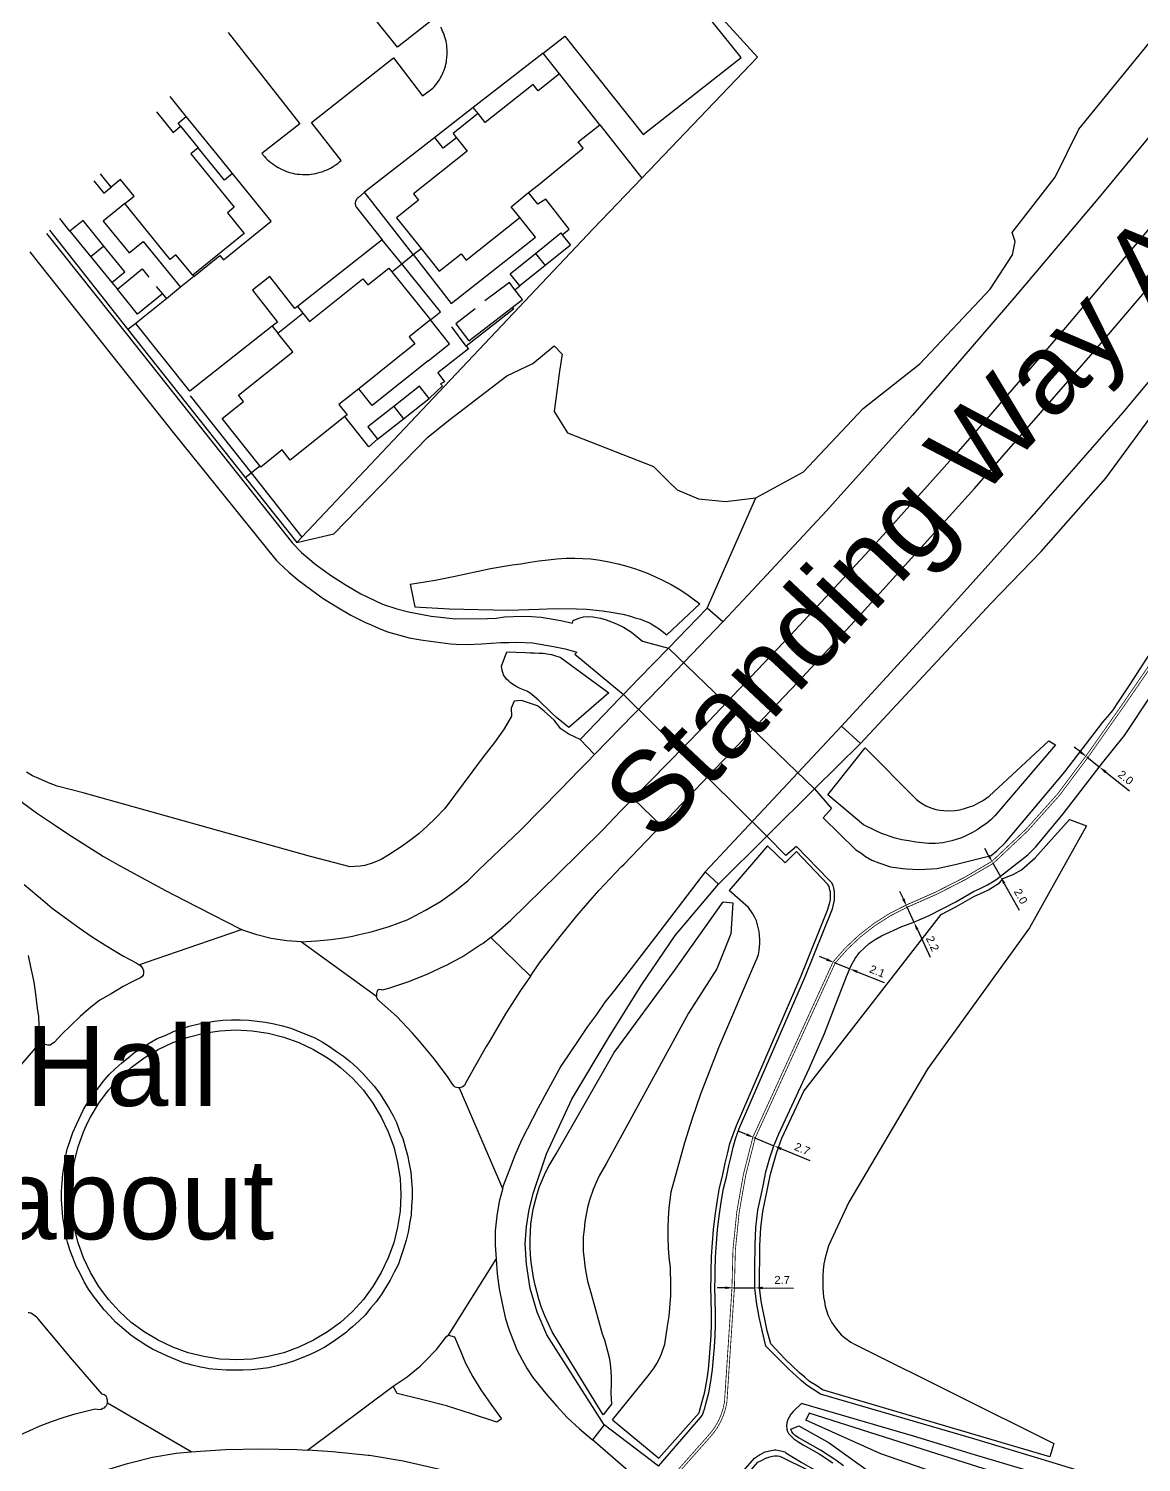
# Model space of a CAD drawing. Header units: millimetres. Extents: x 111502 to 977541, y 8702 to 1044108.
# Drawn here: x 486581.8 to 486720.9, y 236639.3 to 236818.5 of the extents above; entities that cross this region are included whole.
import ezdxf

# ---------------------------------------------------------------- set-up
doc = ezdxf.new("R2010")
doc.units = ezdxf.units.MM
doc.header["$LTSCALE"] = 0.25
doc.linetypes.add('DASHED2', pattern=[9.525, 6.35, -3.175])
for name, color, linetype in [('E HVSS As Laid Dimensions', 30, 'Continuous'), ('E HVSS As Laid HV', 10, 'Continuous'), ('X HVSS Site Background', 8, 'Continuous')]:
    doc.layers.add(name, color=color, linetype=linetype)
doc.styles.add('Arial', font='arial.ttf')
doc.dimstyles.new('HVSS AsLaid', dxfattribs={"dimtxt": 1, "dimasz": 1, "dimexe": 0, "dimexo": 0, "dimgap": 0.5, "dimtad": 1, "dimdec": 1, "dimzin": 1, "dimdsep": 46, "dimtxsty": 'Arial', "dimcen": 0.09, "dimadec": 0, "dimazin": 0, "dimtfac": 1, "dimtdec": 1, "dimtmove": 0, "dimatfit": 3, "dimfxl": 1, "dimtolj": 1, "dimtzin": 0, "dimarcsym": 0})

# ---------------------------------------------------------------- blocks, each defined once
blk = doc.blocks.new('OS MAP 060722')
at = {"layer": 'X HVSS Site Background'}
for points in [[(-2137.87, -2366.44), (-2131.91, -2363.17), (-2124.44, -2355.26), (-2117.33, -2349.69), (-2108.54, -2340.34), (-2105.77, -2336.07), (-2105.44, -2334.41), (-2105.8, -2333.29), (-2100.43, -2326.36), (-2097.47, -2320.35), (-2037.33, -2246.66)], [(-2073.93, -2302.81), (-2078.83, -2309.11), (-2087.13, -2319.46), (-2095.08, -2329.06), (-2104.68, -2340.41), (-2105.58, -2341.46), (-2113.93, -2351.16), (-2118.28, -2356.11), (-2126.48, -2365.21), (-2129.03, -2368.06), (-2138.83, -2378.61), (-2141.33, -2381.26), (-2141.98, -2381.91)], [(-2010.03, -2230.06), (-2011.48, -2232.21), (-2013.43, -2235.06), (-2016.73, -2239.51), (-2017.68, -2240.76), (-2023.83, -2248.76), (-2028.93, -2255.41), (-2034.93, -2263.41), (-2041.28, -2271.86), (-2049.73, -2283.21), (-2059.73, -2296.41), (-2060.43, -2297.31), (-2068.18, -2307.36), (-2073.18, -2313.71), (-2081.53, -2324.06), (-2089.53, -2333.76), (-2099.13, -2345.16), (-2100.08, -2346.26), (-2108.48, -2355.96), (-2112.83, -2360.96), (-2121.08, -2370.16), (-2123.68, -2373.01), (-2133.53, -2383.61), (-2136.08, -2386.31)], [(-1999.88, -2239.86), (-2000.63, -2240.46), (-2003.03, -2242.51), (-2005.28, -2244.71), (-2007.03, -2246.61), (-2008.63, -2248.56), (-2010.28, -2250.61), (-2011.78, -2252.76), (-2029.23, -2276.46), (-2039.43, -2290.21), (-2045.38, -2298.06), (-2055.98, -2311.66), (-2062.33, -2319.86), (-2067.53, -2326.31), (-2079.23, -2340.46), (-2091.98, -2355.76), (-2103.63, -2369.11), (-2115.88, -2382.71), (-2127.13, -2394.96)], [(-2132.58, -2389.46), (-2125.48, -2381.81), (-2110.53, -2365.26), (-2095.43, -2347.96), (-2083.98, -2334.51), (-2077.28, -2326.31), (-2068.18, -2315.21), (-2051.53, -2293.81), (-2040.18, -2278.41), (-2033.73, -2269.56), (-2012.43, -2241.61), (-2010.63, -2239.41), (-2008.68, -2237.31), (-2006.63, -2235.31), (-2005.73, -2234.56)], [(-2108.43, -2379.61), (-2102.18, -2373.15), (-2094.1, -2363.97), (-2087.04, -2354.38), (-2083.66, -2350.41), (-2082.21, -2348.75), (-2077.82, -2342.92), (-2076.1, -2341.11), (-2074.87, -2340.18), (-2073.89, -2339.68), (-2072.85, -2339.37), (-2071.75, -2339.28), (-2070.23, -2339.52), (-2069.57, -2339.78), (-2066.54, -2341.47), (-2045.56, -2315.14), (-2016.62, -2275.91)], [(-2152.56, -2294.3), (-2150.63, -2296.64), (-2146.86, -2301.2), (-2142.84, -2305.65), (-2137.66, -2311.38), (-2152.12, -2326.48)], [(-2164.44, -2310.85), (-2161.73, -2308.74), (-2151.94, -2321.03), (-2139.67, -2311.41), (-2144.2, -2305.8), (-2151.17, -2297.17), (-2152.69, -2295.29), (-2156.8, -2298.56), (-2157.23, -2298.01)], [(-2203.82, -2308.26), (-2194.86, -2319.71), (-2199.59, -2323.41), (-2199.28, -2323.78), (-2199.09, -2323.98), (-2198.89, -2324.18), (-2198.68, -2324.36), (-2198.47, -2324.54), (-2198.25, -2324.71), (-2198.02, -2324.87), (-2197.79, -2325.02), (-2197.55, -2325.16), (-2197.3, -2325.29), (-2197.05, -2325.41), (-2196.79, -2325.53), (-2196.53, -2325.63), (-2196.27, -2325.72), (-2196, -2325.8), (-2195.73, -2325.86), (-2195.46, -2325.92), (-2195.19, -2325.97), (-2194.91, -2326), (-2194.53, -2326.03), (-2194.26, -2326.03), (-2193.98, -2326.03), (-2193.7, -2326.01), (-2193.42, -2325.98), (-2193.15, -2325.94), (-2192.87, -2325.89), (-2192.6, -2325.82), (-2192.33, -2325.75), (-2192.07, -2325.67), (-2191.8, -2325.57), (-2191.55, -2325.47), (-2191.29, -2325.35), (-2191.04, -2325.23), (-2190.8, -2325.09), (-2190.56, -2324.95), (-2190.33, -2324.79), (-2190.11, -2324.63), (-2189.89, -2324.45), (-2189.68, -2324.27), (-2193.41, -2319.54), (-2183.13, -2311.44), (-2179.51, -2316.19), (-2178.23, -2315.25), (-2178.05, -2315.05), (-2177.88, -2314.85), (-2177.71, -2314.64), (-2177.56, -2314.42), (-2177.41, -2314.19), (-2177.28, -2313.96), (-2177.15, -2313.73), (-2177.03, -2313.49), (-2176.93, -2313.24), (-2176.83, -2312.99), (-2176.74, -2312.74), (-2176.66, -2312.48), (-2176.6, -2312.22), (-2176.54, -2311.96), (-2176.5, -2311.7), (-2176.46, -2311.43), (-2176.43, -2310.96), (-2176.43, -2310.69), (-2176.44, -2310.43), (-2176.46, -2310.16), (-2176.49, -2309.89), (-2176.53, -2309.63), (-2176.58, -2309.37), (-2176.64, -2309.11), (-2176.72, -2308.85), (-2176.8, -2308.59), (-2176.9, -2308.34), (-2177, -2308.1), (-2177.11, -2307.86), (-2177.24, -2307.62)], [(-2178.04, -2306.47), (-2182.64, -2310.12), (-2190.28, -2300.58)], [(-2164.44, -2310.85), (-2167.61, -2313.32), (-2173.17, -2317.65)], [(-2162.4, -2313.44), (-2164.44, -2310.85)], [(-2162.4, -2313.44), (-2165.07, -2315.55), (-2165.69, -2314.76), (-2171.69, -2319.53), (-2172.57, -2318.42)], [(-2157.37, -2319.82), (-2162.4, -2313.44)], [(-2209.05, -2318.78), (-2211.07, -2316.29)], [(-2212.78, -2318.18), (-2210.69, -2320.76), (-2209.76, -2320)], [(-2173.17, -2317.65), (-2176.64, -2320.36)], [(-2172.57, -2318.42), (-2173.17, -2317.65)], [(-2209.76, -2320), (-2210.08, -2319.61), (-2209.05, -2318.78)], [(-2209.76, -2320), (-2207.56, -2322.7)], [(-2204.65, -2324.19), (-2209.05, -2318.78)], [(-2172.57, -2318.42), (-2172.88, -2318.67), (-2175.7, -2320.9), (-2175.27, -2321.45)], [(-2166.25, -2328.28), (-2165.04, -2327.3), (-2159.42, -2322.72), (-2160.04, -2321.93), (-2157.37, -2319.82)], [(-2157.37, -2319.82), (-2152.12, -2326.48)], [(-2177.98, -2321.4), (-2186.76, -2328.24)], [(-2175.27, -2321.45), (-2173.94, -2323.12), (-2180.65, -2328.45), (-2180.03, -2329.23), (-2182.78, -2331.42), (-2179.7, -2335.27)], [(-2176.64, -2320.36), (-2177.98, -2321.4)], [(-2175.27, -2321.45), (-2176.93, -2322.74), (-2177.98, -2321.4)], [(-2207.56, -2322.7), (-2208.49, -2323.45), (-2203.06, -2330.12), (-2203.91, -2330.81), (-2201.82, -2333.38), (-2208.25, -2338.62)], [(-2203.27, -2325.89), (-2204.28, -2326.72), (-2207.56, -2322.7)], [(-2203.27, -2325.89), (-2204.65, -2324.19)], [(-2220.6, -2326.83), (-2219.36, -2328.36), (-2218.43, -2327.6)], [(-2218.43, -2327.6), (-2219.79, -2325.93)], [(-2216.75, -2329.66), (-2215.58, -2328.72), (-2217.27, -2326.65), (-2218.43, -2327.6)], [(-2208.12, -2338.78), (-2204.85, -2336.15), (-2204.41, -2336.69), (-2198.44, -2331.84), (-2203.27, -2325.89)], [(-2194.6, -2371.36), (-2193.84, -2370.55), (-2158.19, -2332.83), (-2152.12, -2326.48)], [(-2186.76, -2328.24), (-2187.36, -2328.79), (-2187.43, -2328.82), (-2187.46, -2328.84), (-2187.5, -2328.86), (-2187.53, -2328.88), (-2187.56, -2328.91), (-2187.59, -2328.93), (-2187.62, -2328.96), (-2187.65, -2328.98), (-2187.68, -2329.01), (-2187.7, -2329.04), (-2187.73, -2329.07), (-2187.75, -2329.1), (-2187.77, -2329.13), (-2187.8, -2329.17), (-2187.82, -2329.2), (-2187.83, -2329.24), (-2187.85, -2329.27), (-2187.87, -2329.31), (-2187.88, -2329.34), (-2187.89, -2329.38), (-2187.9, -2329.42), (-2187.91, -2329.46), (-2187.92, -2329.5), (-2187.92, -2329.53), (-2187.93, -2329.57), (-2187.93, -2329.61), (-2187.93, -2329.65), (-2187.93, -2329.69), (-2187.92, -2329.75), (-2187.92, -2329.79), (-2187.91, -2329.83), (-2187.9, -2329.86), (-2187.89, -2329.9), (-2187.88, -2329.94), (-2187.87, -2329.98), (-2187.85, -2330.01), (-2187.83, -2330.05), (-2187.81, -2330.08), (-2187.79, -2330.12), (-2187.77, -2330.15), (-2187.75, -2330.18), (-2184.56, -2334.17)], [(-2180.67, -2336.04), (-2186.76, -2328.24)], [(-2167.37, -2331.38), (-2168.43, -2330.05), (-2166.25, -2328.28)], [(-2162.05, -2333.56), (-2161.18, -2332.87), (-2164.09, -2329.09), (-2165.11, -2329.72), (-2166.25, -2328.28)], [(-2216.75, -2329.66), (-2219.45, -2331.85), (-2216.21, -2335.82), (-2214.45, -2334.38), (-2209.77, -2340.12)], [(-2208.25, -2338.62), (-2210.34, -2336.05), (-2211.06, -2336.64), (-2216.75, -2329.66)], [(-2223.59, -2333.1), (-2224.86, -2331.54)], [(-2219.35, -2334.98), (-2221.96, -2331.77), (-2223.59, -2333.1)], [(-2180.67, -2336.04), (-2175.92, -2342.13), (-2165.39, -2333.87), (-2167.37, -2331.38)], [(-2179.7, -2335.27), (-2177.43, -2338.11), (-2174.69, -2335.93), (-2174.07, -2336.71), (-2167.37, -2331.38)], [(-2226.54, -2333.41), (-2216.58, -2345.91), (-2195.78, -2372.11), (-2194.63, -2373.26), (-2192.83, -2374.81), (-2190.88, -2376.16), (-2189.08, -2377.36), (-2187.23, -2378.41), (-2184.53, -2379.71), (-2182.73, -2380.31), (-2181.28, -2380.66), (-2178.43, -2381.21), (-2177.28, -2381.36), (-2175.38, -2381.56), (-2171.38, -2381.51), (-2170.33, -2381.46), (-2169.28, -2381.31), (-2167.08, -2381.21), (-2165.88, -2381.26), (-2164.68, -2381.36), (-2163.43, -2381.56), (-2162.23, -2381.76), (-2160.78, -2382.11), (-2160.68, -2381.76), (-2159.98, -2381.46), (-2159.38, -2381.31), (-2158.83, -2381.26), (-2158.23, -2381.31), (-2157.28, -2381.46), (-2156.58, -2381.66), (-2155.88, -2381.91), (-2155.18, -2382.21), (-2154.38, -2382.61), (-2153.38, -2383.21), (-2152.03, -2384.36), (-2148.78, -2385.21)], [(-2226.17, -2333), (-2216.34, -2345.4)], [(-2223.59, -2333.1), (-2220.98, -2336.3)], [(-2184.56, -2334.17), (-2195.16, -2342.51)], [(-2182.11, -2337.19), (-2184.56, -2334.17)], [(-2165.4, -2335.88), (-2162.23, -2333.33), (-2162.05, -2333.56)], [(-2162.05, -2333.56), (-2161.01, -2334.84), (-2164.18, -2337.39)], [(-2228.61, -2335.7), (-2227.58, -2337.01), (-2210.53, -2358.46), (-2198.03, -2373.96), (-2197.78, -2374.26), (-2197.48, -2374.56), (-2196.23, -2375.71), (-2194.93, -2376.81), (-2191.93, -2379.01), (-2190.23, -2380.06), (-2188.48, -2381.11), (-2186.63, -2382.01), (-2185.93, -2382.31), (-2185.03, -2382.71), (-2183.88, -2383.16), (-2182.53, -2383.56), (-2181.18, -2383.91), (-2179.73, -2384.16), (-2178.53, -2384.36), (-2176.03, -2384.66), (-2175.33, -2384.71), (-2173.93, -2384.76), (-2172.13, -2384.66), (-2169.73, -2384.51), (-2168.73, -2384.51), (-2167.73, -2384.46), (-2165.78, -2384.56), (-2163.13, -2385.01), (-2161.68, -2385.31), (-2160.23, -2385.71), (-2160.48, -2385.96), (-2154.38, -2391.01)], [(-2219.35, -2334.98), (-2220.98, -2336.3)], [(-2218.37, -2339.51), (-2216.74, -2338.18), (-2219.35, -2334.98)], [(-2182.11, -2337.19), (-2180.67, -2336.04)], [(-2180.67, -2336.04), (-2179.7, -2335.27)], [(-2167.35, -2339.94), (-2168.57, -2338.43), (-2165.4, -2335.88)], [(-2165.4, -2335.88), (-2164.18, -2337.39)], [(-2220.98, -2336.3), (-2218.37, -2339.51)], [(-2217.67, -2340.36), (-2214.57, -2337.83), (-2213.75, -2338.84)], [(-2194.49, -2343.35), (-2193.66, -2344.39), (-2186.98, -2339.05), (-2186.36, -2339.83), (-2183.72, -2337.72), (-2183.35, -2338.19)], [(-2183.35, -2338.19), (-2182.11, -2337.19)], [(-2177.26, -2343.17), (-2182.11, -2337.19)], [(-2164.18, -2337.39), (-2167.35, -2339.94)], [(-2218.37, -2339.51), (-2217.67, -2340.36)], [(-2208.12, -2338.78), (-2209.77, -2340.12)], [(-2208.25, -2338.62), (-2208.12, -2338.78)], [(-2195.16, -2342.51), (-2195.47, -2342.76), (-2198.61, -2338.77), (-2200.78, -2340.46), (-2197.63, -2344.46), (-2198.3, -2344.99)], [(-2183.35, -2338.19), (-2178.54, -2344.2)], [(-2167.96, -2340.43), (-2168.65, -2339.52), (-2171.72, -2341.82)], [(-2130.53, -2402.81), (-2128.38, -2405.26), (-2129.43, -2406.41), (-2125.33, -2410.41), (-2124.73, -2410.81), (-2124.13, -2411.26), (-2123.33, -2411.71), (-2122.48, -2412.06), (-2121.03, -2412.56), (-2119.48, -2412.76), (-2119.03, -2412.81), (-2117.48, -2412.86), (-2115.88, -2412.81), (-2115.23, -2412.76), (-2112.93, -2412.26), (-2108.43, -2411.11), (-2107.73, -2410.56), (-2106.68, -2409.56), (-2099.23, -2400.66), (-2094.48, -2394.46), (-2093.88, -2393.81), (-2093.23, -2393.01), (-2092.53, -2391.91), (-2091.08, -2389.81), (-2080.83, -2373.91)], [(-2212.04, -2340.93), (-2215.14, -2343.46), (-2217.67, -2340.36)], [(-2211.53, -2341.55), (-2214.64, -2344.08), (-2215.34, -2344.65)], [(-2212.8, -2340), (-2212.04, -2340.93)], [(-2212.04, -2340.93), (-2211.53, -2341.55)], [(-2209.77, -2340.12), (-2211.53, -2341.55)], [(-2168.3, -2342.64), (-2167.03, -2341.66), (-2167.96, -2340.43)], [(-2167.96, -2340.43), (-2167.35, -2339.94)], [(-2197.61, -2345.85), (-2194.49, -2343.35)], [(-2195.16, -2342.51), (-2194.49, -2343.35)], [(-2178.54, -2344.2), (-2177.26, -2343.17)], [(-2172.95, -2342.82), (-2175.35, -2344.68), (-2173.73, -2346.81), (-2168.3, -2342.64)], [(-2168.3, -2342.64), (-2168.15, -2342.84), (-2174.07, -2347.47)], [(-2215.34, -2344.65), (-2216.34, -2345.4)], [(-2208.62, -2353.11), (-2215.34, -2344.65)], [(-2198.3, -2344.99), (-2208.62, -2353.11)], [(-2198.3, -2344.99), (-2197.61, -2345.85)], [(-2178.54, -2344.2), (-2181.18, -2346.31), (-2180.47, -2347.2), (-2187.48, -2352.79)], [(-2178.8, -2349.29), (-2176.16, -2347.18), (-2178.54, -2344.2)], [(-2174.07, -2347.47), (-2175.85, -2345.07)], [(-2216.34, -2345.4), (-2201.67, -2363.87)], [(-2199.85, -2362.42), (-2204.57, -2356.52), (-2201.9, -2354.39), (-2202.52, -2353.61), (-2195.74, -2348.19), (-2197.61, -2345.85)], [(-2195.21, -2372), (-2190.59, -2370.91), (-2178.85, -2358.84), (-2176.25, -2356.76), (-2168.99, -2351.19), (-2165.72, -2349.65), (-2163.06, -2347.42), (-2162.06, -2348.49), (-2162.39, -2350.58), (-2163.05, -2355.65), (-2161.39, -2358.31), (-2150.64, -2362.53), (-2148.78, -2364.39), (-2147.68, -2365.45), (-2145.01, -2366.57), (-2141.63, -2366.88), (-2137.87, -2366.44)], [(-2174.07, -2347.47), (-2173.79, -2347.79), (-2177.59, -2350.8)], [(-2178.8, -2349.29), (-2185.81, -2354.88), (-2187.48, -2352.79)], [(-2177.59, -2350.8), (-2176.77, -2351.94), (-2177.25, -2352.2), (-2177.01, -2352.44), (-2178.69, -2354)], [(-2208.55, -2353.69), (-2200.96, -2363.3)], [(-2187.48, -2352.79), (-2189.96, -2354.77), (-2188.95, -2356.04), (-2189.25, -2356.28)], [(-2178.69, -2354), (-2179.9, -2352.48), (-2183.12, -2355.02)], [(-2181.91, -2356.55), (-2178.69, -2354)], [(-2183.12, -2355.02), (-2186.34, -2357.57), (-2185.13, -2359.1)], [(-2183.12, -2355.02), (-2181.91, -2356.55)], [(-2189.25, -2356.28), (-2196.05, -2361.71), (-2197.06, -2360.45), (-2199.73, -2362.58), (-2199.85, -2362.42)], [(-2185.13, -2359.1), (-2186.24, -2360.05), (-2189.25, -2356.28)], [(-2185.13, -2359.1), (-2181.91, -2356.55)], [(-2200.96, -2363.3), (-2199.85, -2362.42)], [(-2201.67, -2363.87), (-2200.96, -2363.3)], [(-2201.67, -2363.87), (-2195.21, -2372)], [(-2200.96, -2363.3), (-2194.6, -2371.36)], [(-2143.93, -2380.21), (-2137.87, -2366.44)], [(-2159.83, -2396.61), (-2161.24, -2395.97), (-2162.24, -2395.31), (-2163.07, -2394.23), (-2164.3, -2393.09), (-2165.14, -2392.41), (-2167.14, -2391.74), (-2168.06, -2391.82), (-2168.43, -2392.73), (-2168.38, -2393.71), (-2169.33, -2395.31), (-2170.53, -2397.01), (-2172.03, -2398.91), (-2176.73, -2405.26), (-2177.93, -2406.51), (-2178.93, -2407.46), (-2179.93, -2408.36), (-2180.98, -2409.16), (-2182.08, -2409.96), (-2183.73, -2411.06), (-2184.68, -2411.61), (-2185.68, -2412.06), (-2186.73, -2412.36), (-2187.33, -2412.46), (-2187.98, -2412.51), (-2188.58, -2412.56), (-2193.53, -2411.26), (-2217.78, -2404.46), (-2221.93, -2403.31), (-2225.18, -2402.46), (-2226.28, -2402.06), (-2227.48, -2401.51), (-2228.28, -2401.16), (-2229.03, -2400.71)], [(-2230.33, -2403.91), (-2227.78, -2405.81), (-2225.42, -2407.39), (-2223.73, -2408.51), (-2219.98, -2410.86), (-2219.38, -2411.26), (-2218.73, -2411.61), (-2218.13, -2411.96), (-2217.58, -2412.31), (-2211.63, -2415.51), (-2209.23, -2416.75), (-2202.33, -2420.31), (-2202.14, -2420.39)], [(-2195.21, -2372), (-2194.6, -2371.36)], [(-2181.08, -2377.21), (-2177.93, -2376.71), (-2175.63, -2376.26), (-2171.03, -2375.26), (-2168.33, -2374.81), (-2167.23, -2374.66), (-2166.08, -2374.46), (-2164.98, -2374.31), (-2163.83, -2374.16), (-2162.73, -2374.06), (-2161.58, -2373.96), (-2160.48, -2373.96), (-2158.48, -2374.06), (-2157.33, -2374.21), (-2156.23, -2374.41), (-2155.08, -2374.66), (-2153.98, -2374.96), (-2152.88, -2375.31), (-2151.53, -2375.81), (-2150.48, -2376.26), (-2149.43, -2376.76), (-2148.43, -2377.26), (-2147.43, -2377.86), (-2146.48, -2378.46), (-2144.83, -2379.66)], [(-2181.08, -2377.21), (-2180.48, -2380.06), (-2176.18, -2380.31), (-2168.83, -2380.46), (-2164.93, -2380.36), (-2162.98, -2380.26), (-2160.28, -2380.31), (-2159.03, -2380.36), (-2157.03, -2380.56), (-2156.18, -2380.66), (-2154.48, -2380.96), (-2153.53, -2381.21), (-2152.93, -2381.41), (-2152.28, -2381.61), (-2151.08, -2382.11), (-2150.48, -2382.46), (-2149.93, -2382.81), (-2148.98, -2383.56), (-2144.83, -2379.66)], [(-2148.78, -2385.21), (-2143.93, -2380.21)], [(-2141.98, -2381.91), (-2143.93, -2380.21)], [(-2124.78, -2397.11), (-2108.43, -2379.61)], [(-2141.98, -2381.91), (-2149.78, -2390.06), (-2158.03, -2398.51)], [(-2092.92, -2489.39), (-2101.23, -2486.86), (-2110.58, -2484.01), (-2129.78, -2478.46), (-2130.58, -2477.91), (-2131.43, -2477.36), (-2132.13, -2476.76), (-2132.78, -2476.21), (-2133.68, -2475.36), (-2136.58, -2472.46), (-2137.03, -2470.66), (-2137.43, -2468.81), (-2137.78, -2466.96), (-2137.98, -2465.16), (-2137.98, -2462.66), (-2137.93, -2459.81), (-2137.83, -2457.61), (-2137.58, -2455.46), (-2137.28, -2453.96), (-2136.93, -2452.41), (-2136.58, -2450.66), (-2136.08, -2448.91), (-2135.58, -2447.41), (-2134.98, -2445.91), (-2131.13, -2437.66), (-2129.28, -2433.36), (-2126.53, -2426.26), (-2125.93, -2424.86), (-2125.43, -2424.01), (-2124.88, -2423.26), (-2124.28, -2422.66), (-2123.68, -2422.11), (-2122.93, -2421.61), (-2122.13, -2421.16), (-2119.58, -2420.01), (-2118.08, -2419.46), (-2116.18, -2418.61), (-2112.83, -2416.91), (-2110.63, -2415.61), (-2109.73, -2415.21), (-2108.88, -2414.81), (-2107.83, -2414.16), (-2103.83, -2411.06), (-2102.83, -2410.06), (-2099.43, -2405.91), (-2094.53, -2399.56), (-2091.78, -2396.11), (-2085.03, -2385.96)], [(-2169.63, -2387.46), (-2168.98, -2385.66), (-2166.63, -2385.76), (-2166.08, -2385.81), (-2165.53, -2385.81), (-2164.98, -2385.86), (-2164.43, -2385.86), (-2163.93, -2385.91), (-2163.38, -2386.01), (-2162.88, -2386.16), (-2162.33, -2386.36), (-2159.83, -2388.16), (-2156.23, -2390.81), (-2161.23, -2395.11)], [(-2154.38, -2391.01), (-2152.53, -2389.06), (-2148.78, -2385.21)], [(-2136.08, -2386.31), (-2144.53, -2395.16), (-2153.18, -2404.01)], [(-2130.53, -2402.81), (-2148.78, -2385.21)], [(-2136.08, -2386.31), (-2132.58, -2389.46)], [(-2161.23, -2395.11), (-2162.78, -2393.86), (-2163.38, -2393.31), (-2163.93, -2392.76), (-2164.53, -2392.21), (-2165.08, -2391.66), (-2166.08, -2390.86), (-2166.48, -2390.61), (-2166.88, -2390.41), (-2167.33, -2390.26), (-2167.73, -2390.06), (-2168.13, -2389.81), (-2168.58, -2389.51), (-2168.78, -2389.31), (-2169.03, -2389.11), (-2169.23, -2388.81), (-2169.38, -2388.56), (-2169.48, -2388.26), (-2169.58, -2388.01), (-2169.63, -2387.46)], [(-2132.58, -2389.46), (-2149.68, -2407.36)], [(-2159.83, -2396.61), (-2154.88, -2391.51), (-2154.38, -2391.01)], [(-2136.48, -2408.71), (-2154.38, -2391.01)], [(-2144.18, -2413.16), (-2127.13, -2394.96)], [(-2124.78, -2397.11), (-2127.13, -2394.96)], [(-2158.03, -2398.51), (-2159.83, -2396.61)], [(-2124.78, -2397.11), (-2130.53, -2402.81)], [(-2101.23, -2396.81), (-2100.38, -2397.31), (-2107.98, -2406.16), (-2108.48, -2406.66), (-2109.03, -2407.11), (-2109.58, -2407.51), (-2110.18, -2407.91), (-2110.78, -2408.26), (-2111.58, -2408.66), (-2112.13, -2408.91), (-2113.33, -2409.31), (-2114.48, -2409.56), (-2115.38, -2409.61), (-2116.23, -2409.61), (-2117.83, -2409.46), (-2118.73, -2409.31), (-2119.58, -2409.16), (-2120.43, -2408.96), (-2122.13, -2408.36), (-2122.93, -2408.01), (-2124.38, -2407.31), (-2128.83, -2403.56), (-2124.18, -2397.66)], [(-2124.18, -2397.66), (-2117.78, -2404.11), (-2117.38, -2404.41), (-2116.58, -2404.91), (-2115.83, -2405.21), (-2115.33, -2405.36), (-2114.83, -2405.46), (-2113.83, -2405.56), (-2112.93, -2405.51), (-2112.33, -2405.41), (-2111.78, -2405.26), (-2111.13, -2405.06), (-2110.58, -2404.86), (-2110.03, -2404.56), (-2109.53, -2404.31), (-2108.68, -2403.71), (-2101.23, -2396.81)], [(-2194.63, -2421.91), (-2192.78, -2421.81), (-2190.93, -2421.61), (-2189.13, -2421.36), (-2188.28, -2421.21), (-2187.44, -2421.01), (-2185.93, -2420.66), (-2183.68, -2420.01), (-2181.43, -2419.16), (-2181.03, -2418.96), (-2179.13, -2417.96), (-2177.28, -2416.86), (-2175.53, -2415.61), (-2173.83, -2414.26), (-2172.48, -2412.91), (-2167.28, -2407.96), (-2162.28, -2402.86), (-2159.93, -2400.46), (-2158.93, -2399.46), (-2158.03, -2398.51)], [(-2170.98, -2421.36), (-2170.18, -2420.71), (-2168.48, -2419.21), (-2162.68, -2413.56), (-2156.98, -2407.91), (-2154.73, -2405.56), (-2153.18, -2404.01)], [(-2153.18, -2404.01), (-2149.68, -2407.36)], [(-2130.53, -2402.81), (-2136.48, -2408.71)], [(-2166.03, -2426.21), (-2164.88, -2424.56), (-2162.33, -2421.26), (-2160.23, -2418.66), (-2157.48, -2415.51), (-2154.63, -2412.51), (-2154.33, -2412.21), (-2149.68, -2407.36)], [(-2100.58, -2484.61), (-2101.08, -2486.26), (-2129.53, -2477.91), (-2130.23, -2477.41), (-2131.13, -2476.86), (-2131.73, -2476.31), (-2132.38, -2475.76), (-2134.18, -2474.06), (-2135.98, -2472.16), (-2136.43, -2470.51), (-2137.18, -2466.81), (-2137.38, -2465.11), (-2137.33, -2459.86), (-2137.23, -2457.66), (-2136.98, -2455.61), (-2136.73, -2454.41), (-2136.03, -2450.96), (-2135.28, -2448.31), (-2135.03, -2447.61), (-2134.58, -2446.46), (-2131.83, -2440.56), (-2114.68, -2418.51), (-2112.83, -2417.56), (-2110.53, -2416.21), (-2109.48, -2415.76), (-2108.78, -2415.41), (-2107.38, -2414.56), (-2106.93, -2414.01), (-2106.33, -2413.76), (-2105.68, -2413.51), (-2104.63, -2412.91), (-2102.93, -2411.41), (-2101.23, -2409.51), (-2098.63, -2406.61), (-2096.53, -2407.41)], [(-2096.53, -2407.41), (-2103.63, -2420.16), (-2116.33, -2437.76), (-2126.23, -2454.46), (-2128.78, -2459.91), (-2129.18, -2461.41), (-2129.33, -2462.16), (-2129.43, -2462.91), (-2129.48, -2463.66), (-2129.48, -2465.16), (-2129.43, -2465.76), (-2129.38, -2466.31), (-2129.28, -2466.86), (-2129.18, -2467.46), (-2128.83, -2468.51), (-2128.63, -2468.96), (-2128.38, -2469.46), (-2128.08, -2469.86), (-2127.78, -2470.31), (-2127.18, -2471.01), (-2126.78, -2471.36), (-2125.98, -2471.96), (-2125.53, -2472.21), (-2124.78, -2472.56), (-2100.93, -2484.46), (-2100.58, -2484.61)], [(-2150.03, -2487.46), (-2144.73, -2481.31), (-2144.53, -2481.01), (-2144.43, -2480.76), (-2144.23, -2480.21), (-2144.08, -2479.66), (-2143.73, -2478.26), (-2143.48, -2476.81), (-2143.28, -2475.36), (-2143.13, -2473.91), (-2143.03, -2472.56), (-2142.93, -2471.16), (-2142.88, -2469.71), (-2142.88, -2468.31), (-2142.98, -2465.01), (-2142.93, -2464.06), (-2142.93, -2463.11), (-2142.88, -2461.31), (-2142.78, -2459.56), (-2142.63, -2457.91), (-2142.43, -2456.21), (-2142.18, -2454.46), (-2141.88, -2452.76), (-2141.53, -2451.31), (-2141.23, -2449.86), (-2140.93, -2448.71), (-2140.68, -2447.56), (-2140.33, -2446.41), (-2139.93, -2445.26), (-2131.73, -2426.36), (-2128.28, -2417.81), (-2128.13, -2417.26), (-2128.03, -2416.71), (-2128.03, -2415.61), (-2128.08, -2415.21), (-2128.18, -2414.86), (-2128.38, -2414.51), (-2128.73, -2414.16), (-2132.78, -2410.01), (-2134.08, -2411.11), (-2136.48, -2408.71)], [(-2136.48, -2408.71), (-2142.53, -2414.71)], [(-2155.78, -2481.66), (-2149.98, -2486.46), (-2144.93, -2480.76), (-2144.88, -2480.56), (-2144.23, -2478.16), (-2143.93, -2476.51), (-2143.78, -2475.31), (-2143.63, -2473.86), (-2143.43, -2471.06), (-2143.38, -2469.71), (-2143.38, -2468.31), (-2143.48, -2464.96), (-2143.43, -2464.01), (-2143.43, -2463.11), (-2143.38, -2461.21), (-2143.28, -2459.51), (-2143.13, -2457.86), (-2142.93, -2456.16), (-2142.63, -2454.16), (-2142.38, -2452.66), (-2142.03, -2451.21), (-2141.68, -2449.56), (-2141.33, -2448.26), (-2141.08, -2447.11), (-2140.28, -2444.86), (-2132.18, -2426.16), (-2128.88, -2417.96), (-2128.58, -2417.01), (-2128.53, -2416.61), (-2128.53, -2415.66), (-2128.58, -2415.46), (-2128.68, -2415.01), (-2128.83, -2414.76), (-2132.78, -2410.61), (-2134.18, -2412.06), (-2136.38, -2409.91), (-2141.18, -2415.51)], [(-2144.18, -2413.16), (-2150.38, -2421.31), (-2155.53, -2427.96), (-2156.73, -2429.46), (-2157.78, -2431.01), (-2158.88, -2432.51), (-2159.88, -2434.01), (-2162.23, -2437.46), (-2165.08, -2442.66), (-2167.13, -2446.71), (-2167.98, -2448.61), (-2168.73, -2450.56), (-2169.43, -2452.41), (-2169.51, -2452.74)], [(-2144.18, -2413.16), (-2142.53, -2414.71)], [(-2227.17, -2434.3), (-2227.26, -2434.19), (-2227.39, -2433.99), (-2227.35, -2433.53), (-2227.4, -2432.92), (-2227.44, -2432.28), (-2227.5, -2431.24), (-2227.64, -2430.21), (-2227.76, -2429.18), (-2227.89, -2428.12), (-2228.05, -2426.96), (-2228.23, -2426.15), (-2228.47, -2425.03), (-2228.78, -2423.61)], [(-2229.31, -2414.76), (-2227.72, -2416.09), (-2227.28, -2416.46), (-2225.8, -2417.7), (-2223.83, -2419.18), (-2222.45, -2420.18), (-2220.8, -2421.28), (-2219.12, -2422.36), (-2216.88, -2423.72), (-2215.32, -2424.54), (-2214.92, -2424.78)], [(-2163.98, -2471.01), (-2165.19, -2468.18), (-2166.05, -2465.23), (-2166.54, -2462.2), (-2166.67, -2459.65), (-2166.54, -2457.48), (-2166.18, -2455.35), (-2165.64, -2453.24), (-2164.03, -2448.4), (-2160.86, -2441.58), (-2156.19, -2433.79), (-2152.2, -2427.38), (-2147.95, -2421.13), (-2142.53, -2414.71)], [(-2155.78, -2481.66), (-2151.33, -2476.16), (-2150.93, -2475.66), (-2150.58, -2475.16), (-2150.23, -2474.61), (-2149.93, -2474.06), (-2149.63, -2473.41), (-2149.23, -2472.21), (-2148.88, -2469.96), (-2148.68, -2468.71), (-2148.48, -2466.11), (-2148.48, -2464.81), (-2148.53, -2462.61), (-2148.68, -2461.36), (-2148.78, -2460.16), (-2148.83, -2458.91), (-2148.83, -2457.71), (-2148.78, -2456.46), (-2148.68, -2455.21), (-2148.43, -2453.16), (-2146.73, -2447.01), (-2145.78, -2443.96), (-2144.73, -2440.91), (-2142.48, -2435.11), (-2137.88, -2424.41), (-2137.68, -2423.96), (-2137.53, -2423.51), (-2137.43, -2423.01), (-2137.33, -2422.11), (-2137.33, -2421.61), (-2137.43, -2420.61), (-2137.63, -2419.81), (-2137.78, -2419.31), (-2137.98, -2418.86), (-2138.23, -2418.41), (-2138.78, -2417.61), (-2141.18, -2415.51)], [(-2155.88, -2479.71), (-2156.93, -2481.01), (-2163.33, -2470.66), (-2164.23, -2468.66), (-2164.63, -2467.61), (-2164.98, -2466.56), (-2165.43, -2464.81), (-2165.63, -2463.86), (-2165.93, -2461.96), (-2166.03, -2461.01), (-2166.08, -2460.01), (-2166.08, -2459.06), (-2165.98, -2457.21), (-2165.68, -2455.31), (-2165.43, -2454.36), (-2165.18, -2453.46), (-2164.88, -2452.51), (-2164.53, -2451.61), (-2164.13, -2450.76), (-2163.68, -2449.86), (-2162.83, -2448.41), (-2155.58, -2435.76), (-2148.03, -2425.51), (-2141.93, -2416.91), (-2140.73, -2417.06)], [(-2140.73, -2417.06), (-2140.98, -2420.91), (-2142.73, -2425.31), (-2146.28, -2430.81), (-2156.53, -2449.56), (-2157.43, -2451.16), (-2157.83, -2452.01), (-2158.18, -2452.86), (-2158.63, -2454.21), (-2158.88, -2455.11), (-2159.08, -2456.01), (-2159.23, -2456.91), (-2159.33, -2457.86), (-2159.43, -2458.76), (-2159.43, -2460.61), (-2159.33, -2461.56), (-2159.23, -2462.46), (-2159.08, -2463.41), (-2158.88, -2464.31), (-2158.43, -2465.91), (-2157.08, -2470.91), (-2156.78, -2471.66), (-2156.38, -2473.06), (-2156.18, -2473.86), (-2156.08, -2474.66), (-2155.98, -2475.51), (-2155.93, -2476.31), (-2155.93, -2477.16), (-2155.98, -2478.31), (-2155.88, -2479.71)], [(-2214.92, -2424.78), (-2214.13, -2424.51), (-2202.14, -2420.39)], [(-2194.63, -2421.91), (-2196.48, -2421.81), (-2198.43, -2421.51), (-2200.23, -2421.06), (-2201.98, -2420.46), (-2202.14, -2420.39)], [(-2194.63, -2421.91), (-2185.28, -2428.71)], [(-2170.98, -2421.36), (-2171.93, -2422.11), (-2172.18, -2422.26), (-2174.33, -2423.66), (-2176.58, -2424.86), (-2176.68, -2424.91), (-2178.98, -2426.01), (-2181.38, -2426.96), (-2183.78, -2427.76), (-2184.58, -2427.96), (-2184.68, -2427.91), (-2184.88, -2427.86), (-2185.03, -2427.91), (-2185.13, -2428.01), (-2185.23, -2428.16), (-2185.28, -2428.41), (-2185.28, -2428.71)], [(-2170.98, -2421.36), (-2166.03, -2426.21)], [(-2214.92, -2424.78), (-2214.88, -2424.8), (-2214.75, -2424.93), (-2214.65, -2425.02), (-2214.47, -2425.27), (-2214.38, -2425.53), (-2214.38, -2425.77), (-2214.46, -2426.09), (-2214.62, -2426.29), (-2214.85, -2426.44), (-2215.33, -2426.67), (-2215.81, -2426.91), (-2216.93, -2427.5), (-2218.46, -2428.41), (-2219.85, -2429.2), (-2220.99, -2430.1), (-2222.33, -2431.24), (-2223.54, -2432.4), (-2224.57, -2433.42), (-2225.58, -2434.49), (-2225.77, -2434.64), (-2226.07, -2434.84), (-2226.34, -2434.82), (-2226.71, -2434.74), (-2227.08, -2434.41), (-2227.17, -2434.3)], [(-2166.03, -2426.21), (-2167.28, -2428.01), (-2169.13, -2430.91), (-2171.18, -2434.41), (-2171.58, -2435.01), (-2174.13, -2439.56), (-2174.18, -2439.71), (-2174.28, -2439.86), (-2174.58, -2440.06), (-2174.73, -2440.11), (-2174.93, -2440.16)], [(-2174.93, -2440.16), (-2175.08, -2440.16), (-2175.28, -2440.11), (-2175.43, -2440.06), (-2175.58, -2439.96), (-2175.78, -2439.71), (-2176.33, -2438.86), (-2178.03, -2436.56), (-2179.88, -2434.31), (-2180.78, -2433.31), (-2182.73, -2431.26), (-2184.88, -2429.31), (-2185.08, -2429.16), (-2185.18, -2429.01), (-2185.23, -2428.91), (-2185.28, -2428.71)], [(-2217.88, -2469.46), (-2218.58, -2468.71), (-2219.33, -2467.91), (-2220.63, -2466.21), (-2221.28, -2465.31), (-2221.83, -2464.41), (-2222.28, -2463.46), (-2222.78, -2462.51), (-2223.58, -2460.51), (-2223.88, -2459.46), (-2224.13, -2458.46), (-2224.33, -2457.36), (-2224.48, -2456.31), (-2224.58, -2455.21), (-2224.63, -2454.16), (-2224.63, -2453.06), (-2224.58, -2452.06), (-2224.48, -2450.96), (-2224.33, -2449.91), (-2224.13, -2448.81), (-2223.93, -2447.81), (-2223.58, -2446.76), (-2223.23, -2445.76), (-2222.78, -2444.76), (-2221.88, -2442.86), (-2221.33, -2441.91), (-2220.68, -2441.01), (-2220.51, -2440.79), (-2220.03, -2440.16), (-2219.43, -2439.36), (-2218.68, -2438.51), (-2217.88, -2437.76), (-2217.13, -2437.06), (-2216.28, -2436.36), (-2215.48, -2435.71), (-2214.53, -2435.11), (-2213.68, -2434.56), (-2212.68, -2434.01), (-2211.68, -2433.61), (-2210.73, -2433.16), (-2210.68, -2433.14), (-2209.68, -2432.81), (-2208.68, -2432.46), (-2207.63, -2432.21), (-2206.63, -2432.01), (-2205.53, -2431.81), (-2204.48, -2431.71), (-2203.38, -2431.66), (-2202.33, -2431.66), (-2201.23, -2431.71), (-2200.18, -2431.81), (-2199.13, -2431.96), (-2198.08, -2432.16), (-2197.03, -2432.41), (-2195.98, -2432.71), (-2192.98, -2433.91), (-2192.08, -2434.41), (-2191.13, -2435.01), (-2190.28, -2435.61), (-2189.38, -2436.21), (-2188.58, -2436.86), (-2187.73, -2437.61), (-2186.98, -2438.36), (-2185.58, -2439.96), (-2184.88, -2440.81), (-2183.78, -2442.61), (-2183.23, -2443.56), (-2182.78, -2444.51), (-2182.38, -2445.56), (-2181.98, -2446.51), (-2181.68, -2447.56), (-2181.38, -2448.56), (-2181.18, -2449.66), (-2180.98, -2450.71), (-2180.88, -2451.81), (-2180.83, -2452.81), (-2180.83, -2453.25), (-2180.83, -2453.91), (-2180.88, -2454.96), (-2180.93, -2456.06), (-2181.13, -2457.11), (-2181.2, -2457.49), (-2181.33, -2458.21), (-2181.58, -2459.21), (-2181.88, -2460.26), (-2182.58, -2462.26), (-2183.08, -2463.21), (-2183.58, -2464.21), (-2184.49, -2465.7), (-2184.68, -2466.01), (-2185.33, -2466.91), (-2186.03, -2467.71), (-2186.68, -2468.56), (-2187.43, -2469.26), (-2188.28, -2470.01), (-2188.76, -2470.46), (-2189.03, -2470.71), (-2189.93, -2471.36), (-2190.78, -2471.96), (-2191.73, -2472.56), (-2192.68, -2473.06), (-2193.63, -2473.51), (-2195.63, -2474.31), (-2196.68, -2474.66), (-2197.05, -2474.75), (-2197.68, -2474.91), (-2198.73, -2475.16), (-2199.78, -2475.26), (-2200.88, -2475.41), (-2201.93, -2475.46), (-2204.08, -2475.46), (-2205.18, -2475.36), (-2206.23, -2475.26), (-2206.58, -2475.19), (-2207.28, -2475.06), (-2208.33, -2474.81), (-2209.38, -2474.51), (-2211.38, -2473.71), (-2213.28, -2472.81), (-2214.18, -2472.26), (-2214.75, -2471.9), (-2215.13, -2471.66), (-2215.98, -2471.06), (-2216.83, -2470.36), (-2217.63, -2469.66), (-2217.88, -2469.46)], [(-2221.35, -2444.44), (-2221.03, -2443.82), (-2219.99, -2442.08), (-2218.78, -2440.46), (-2217.42, -2438.96), (-2215.92, -2437.6), (-2214.3, -2436.4), (-2212.56, -2435.36), (-2210.74, -2434.49), (-2208.83, -2433.81), (-2206.87, -2433.32), (-2204.87, -2433.02), (-2202.85, -2432.92), (-2200.83, -2433.02), (-2198.83, -2433.32), (-2196.86, -2433.81), (-2194.96, -2434.49), (-2193.13, -2435.36), (-2191.4, -2436.4), (-2190.56, -2436.98), (-2189.77, -2437.6), (-2188.27, -2438.96), (-2186.91, -2440.46), (-2185.71, -2442.08), (-2184.67, -2443.82), (-2183.8, -2445.65), (-2183.12, -2447.55), (-2182.63, -2449.51), (-2182.33, -2451.52), (-2182.23, -2453.54), (-2182.33, -2455.56), (-2182.63, -2457.56), (-2183.12, -2459.52), (-2183.8, -2461.42), (-2184.67, -2463.25), (-2185.71, -2464.99), (-2186.91, -2466.61), (-2188.27, -2468.11), (-2189.77, -2469.47), (-2191.4, -2470.67), (-2193.13, -2471.71), (-2194.96, -2472.58), (-2196.86, -2473.26), (-2198.83, -2473.75), (-2200.83, -2474.05), (-2202.85, -2474.15), (-2203.61, -2474.13), (-2204.87, -2474.05), (-2206.87, -2473.75), (-2208.83, -2473.26), (-2210.74, -2472.58), (-2212.56, -2471.71), (-2214.3, -2470.67), (-2215.92, -2469.47), (-2217.42, -2468.11), (-2218.78, -2466.61), (-2219.99, -2464.99), (-2221.03, -2463.25), (-2221.89, -2461.42), (-2222.57, -2459.52), (-2223.06, -2457.56), (-2223.36, -2455.56), (-2223.46, -2453.54), (-2223.36, -2451.52), (-2223.06, -2449.51), (-2222.57, -2447.55), (-2221.89, -2445.65), (-2221.35, -2444.44)], [(-2227.17, -2434.3), (-2234.41, -2442.67)], [(-2174.93, -2440.16), (-2169.51, -2452.74)], [(-2169.51, -2452.74), (-2169.54, -2452.86), (-2169.93, -2454.36), (-2170.23, -2456.16), (-2170.43, -2458.01), (-2170.43, -2459.41), (-2170.43, -2459.76), (-2170.33, -2461.56)], [(-2176.28, -2471.06), (-2170.33, -2461.56)], [(-2170.33, -2461.56), (-2170.18, -2463.41), (-2169.93, -2465.26), (-2169.58, -2467.11), (-2169.13, -2469.01), (-2168.73, -2470.31), (-2167.73, -2472.91), (-2167.08, -2474.16), (-2166.43, -2475.26), (-2165.73, -2476.36), (-2163.93, -2478.56), (-2162.73, -2479.96), (-2161.43, -2481.36), (-2159.88, -2482.76), (-2158.28, -2484.16)], [(-2218.88, -2479.56), (-2218.88, -2479.21), (-2218.93, -2479.06), (-2218.98, -2478.86), (-2219.08, -2478.71), (-2219.33, -2478.51), (-2219.58, -2478.46), (-2223.28, -2474.16), (-2227.58, -2469.01), (-2227.68, -2468.91), (-2228.03, -2468.61), (-2228.48, -2468.31), (-2228.63, -2468.26), (-2228.83, -2468.26)], [(-2183.18, -2477.46), (-2181.43, -2476.26), (-2179.83, -2474.96), (-2179.23, -2474.36), (-2177.78, -2472.86), (-2176.48, -2471.21), (-2176.28, -2471.06)], [(-2176.28, -2471.06), (-2175.53, -2471.26), (-2174.83, -2472.96), (-2174.13, -2474.56), (-2173.23, -2476.26), (-2172.23, -2477.91), (-2170.98, -2479.71), (-2169.63, -2481.51), (-2170.23, -2481.96), (-2173.38, -2480.91), (-2176.53, -2479.91), (-2179.63, -2479.11), (-2182.68, -2478.36), (-2183.18, -2477.46)], [(-2156.83, -2482.26), (-2163.98, -2471.01)], [(-2193.89, -2485.45), (-2183.18, -2477.46)], [(-2233.33, -2485.26), (-2230.83, -2484.01), (-2229.43, -2483.36), (-2227.33, -2482.41), (-2225.88, -2481.86), (-2224.43, -2481.36), (-2222.93, -2480.91), (-2220.43, -2480.26), (-2220.18, -2480.31), (-2219.98, -2480.36), (-2219.78, -2480.31), (-2219.63, -2480.31), (-2219.48, -2480.21), (-2219.28, -2480.16), (-2219.18, -2480.01), (-2219.03, -2479.86), (-2218.93, -2479.71), (-2218.88, -2479.56)], [(-2208.45, -2485.66), (-2218.88, -2479.56)], [(-2099.43, -2489.33), (-2110.53, -2486.01), (-2118.13, -2483.71), (-2132.13, -2479.61), (-2133.18, -2480.61), (-2133.48, -2480.96), (-2133.68, -2481.31), (-2133.83, -2481.61), (-2133.98, -2482.01), (-2134.03, -2482.41), (-2133.98, -2482.81), (-2133.88, -2483.11), (-2133.78, -2483.36), (-2133.43, -2483.71), (-2133.08, -2484.01), (-2132.48, -2484.46), (-2131.93, -2484.76), (-2129.93, -2485.91), (-2128.23, -2487.01)], [(-2094.71, -2492.4), (-2116.13, -2485.61), (-2131.18, -2480.81), (-2131.58, -2481.71)], [(-2156.83, -2482.26), (-2158.28, -2484.16)], [(-2150.03, -2487.46), (-2156.83, -2482.26)], [(-2126.88, -2487.41), (-2127.83, -2486.71), (-2129.78, -2485.46), (-2132.28, -2484.01), (-2132.53, -2483.91), (-2132.93, -2483.61), (-2133.18, -2483.36), (-2133.33, -2483.16), (-2133.48, -2482.81), (-2132.48, -2482.41)], [(-2132.48, -2482.41), (-2128.68, -2484.51), (-2122.58, -2488.91)], [(-2095.56, -2493.83), (-2108.28, -2490.71), (-2122.23, -2485.91), (-2131.58, -2481.71)], [(-2139.28, -2500.36), (-2139.93, -2500.06), (-2154.77, -2487.2), (-2158.28, -2484.16)], [(-2236.73, -2497.41), (-2232.73, -2494.71), (-2230.08, -2493.11), (-2227.33, -2491.61), (-2224.58, -2490.26), (-2221.83, -2489.06), (-2219.13, -2487.96), (-2216.38, -2487.11), (-2216.08, -2487.01), (-2213.28, -2486.31), (-2210.33, -2485.81), (-2208.45, -2485.66)], [(-2208.45, -2485.66), (-2207.28, -2485.56), (-2204.13, -2485.36), (-2199.68, -2485.26), (-2195.23, -2485.36), (-2193.89, -2485.45)], [(-2144.48, -2506.01), (-2150.73, -2500.96), (-2158.08, -2495.16), (-2158.88, -2494.56), (-2159.68, -2494.01), (-2160.09, -2493.8), (-2162.18, -2492.71), (-2166.38, -2490.81), (-2169.43, -2490.01), (-2170.68, -2489.71), (-2174.13, -2488.66), (-2177.73, -2487.76), (-2181.93, -2486.81), (-2186.13, -2486.11), (-2186.33, -2486.11), (-2190.78, -2485.66), (-2193.89, -2485.45)], [(-2143.78, -2493.01), (-2138.03, -2486.46), (-2137.38, -2486.01), (-2136.68, -2485.66), (-2136.13, -2485.51), (-2135.53, -2485.41), (-2135.33, -2485.41), (-2134.73, -2485.51), (-2134.23, -2485.66), (-2134.08, -2485.76), (-2132.18, -2486.96), (-2130.13, -2488.11)], [(-2137.38, -2497.51), (-2142.78, -2492.91), (-2137.58, -2486.96), (-2137.23, -2486.76), (-2136.58, -2486.46), (-2136.08, -2486.26), (-2135.78, -2486.21), (-2135.53, -2486.16), (-2135.13, -2486.16), (-2134.88, -2486.21), (-2134.58, -2486.31), (-2131.48, -2487.86), (-2128.28, -2490.01), (-2127.38, -2490.66), (-2126.53, -2491.36), (-2125.63, -2492.16), (-2125.08, -2492.66), (-2124.03, -2493.71), (-2123.43, -2494.46), (-2123.03, -2495.06), (-2122.63, -2495.71), (-2122.28, -2496.31), (-2121.88, -2497.16), (-2123.03, -2498.36)]]:
    blk.add_lwpolyline(points, dxfattribs=at)
blk = doc.blocks.new('*D1791')
at = {"layer": 'Defpoints', "color": 0, "transparency": 16777216}
for p in [(486669.9, 236661.16), (486669.9, 236661.16), (486672.6, 236661.15)]:
    blk.add_point(p, dxfattribs=at)
at = {"layer": 'E HVSS As Laid Dimensions', "color": 0, "lineweight": -2, "transparency": 16777216}
for p, q in [((486668.9, 236661.17), (486667.9, 236661.17)), ((486669.9, 236661.16), (486672.6, 236661.15)), ((486673.6, 236661.15), (486677.44, 236661.13))]:
    blk.add_line(p, q, dxfattribs=at)
at = {"layer": 'E HVSS As Laid Dimensions', "color": 0, "transparency": 16777216}
for points in [[(486668.9, 236661.33), (486668.9, 236661), (486669.9, 236661.16)], [(486673.6, 236661.31), (486673.6, 236660.98), (486672.6, 236661.15)]]:
    blk.add_solid(points, dxfattribs=at)
at = {"layer": 'E HVSS As Laid Dimensions', "color": 0, "transparency": 16777216, "insert": (486676.02, 236662.14), "char_height": 1, "attachment_point": 5, "rotation": 359.7191, "style": 'Arial'}
blk.add_mtext('\\A1;2.7', dxfattribs=at)
blk = doc.blocks.new('*D1792')
at = {"layer": 'Defpoints', "color": 0, "transparency": 16777216}
for p in [(486672.5, 236679.93), (486672.5, 236679.93), (486675, 236678.9)]:
    blk.add_point(p, dxfattribs=at)
at = {"layer": 'E HVSS As Laid Dimensions', "color": 0, "lineweight": -2, "transparency": 16777216}
for p, q in [((486671.58, 236680.31), (486670.66, 236680.69)), ((486672.5, 236679.93), (486675, 236678.9)), ((486675.92, 236678.52), (486679.47, 236677.05))]:
    blk.add_line(p, q, dxfattribs=at)
at = {"layer": 'E HVSS As Laid Dimensions', "color": 0, "transparency": 16777216}
for points in [[(486671.64, 236680.47), (486671.52, 236680.16), (486672.5, 236679.93)], [(486675.99, 236678.67), (486675.86, 236678.36), (486675, 236678.9)]]:
    blk.add_solid(points, dxfattribs=at)
at = {"layer": 'E HVSS As Laid Dimensions', "color": 0, "transparency": 16777216, "insert": (486678.54, 236678.52), "char_height": 1, "attachment_point": 5, "rotation": 337.5742, "style": 'Arial'}
blk.add_mtext('\\A1;2.7', dxfattribs=at)
blk = doc.blocks.new('*D1793')
at = {"layer": 'Defpoints', "color": 0, "transparency": 16777216}
for p in [(486682.52, 236701.81), (486682.52, 236701.81), (486684.47, 236701.03)]:
    blk.add_point(p, dxfattribs=at)
at = {"layer": 'E HVSS As Laid Dimensions', "color": 0, "lineweight": -2, "transparency": 16777216}
for p, q in [((486681.59, 236702.19), (486680.67, 236702.56)), ((486682.52, 236701.81), (486684.47, 236701.03)), ((486685.4, 236700.66), (486688.78, 236699.3))]:
    blk.add_line(p, q, dxfattribs=at)
at = {"layer": 'E HVSS As Laid Dimensions', "color": 0, "transparency": 16777216}
for points in [[(486681.66, 236702.34), (486681.53, 236702.03), (486682.52, 236701.81)], [(486685.46, 236700.81), (486685.34, 236700.5), (486684.47, 236701.03)]]:
    blk.add_solid(points, dxfattribs=at)
at = {"layer": 'E HVSS As Laid Dimensions', "color": 0, "transparency": 16777216, "insert": (486687.93, 236700.72), "char_height": 1, "attachment_point": 5, "rotation": 338.1223, "style": 'Arial'}
blk.add_mtext('\\A1;2.1', dxfattribs=at)
blk = doc.blocks.new('*D1794')
at = {"layer": 'Defpoints', "color": 0, "transparency": 16777216}
for p in [(486691.58, 236708.85), (486691.58, 236708.85), (486692.5, 236706.85)]:
    blk.add_point(p, dxfattribs=at)
at = {"layer": 'E HVSS As Laid Dimensions', "color": 0, "lineweight": -2, "transparency": 16777216}
for p, q in [((486691.17, 236709.76), (486690.75, 236710.67)), ((486691.58, 236708.85), (486692.5, 236706.85)), ((486692.92, 236705.94), (486694.51, 236702.46))]:
    blk.add_line(p, q, dxfattribs=at)
at = {"layer": 'E HVSS As Laid Dimensions', "color": 0, "transparency": 16777216}
for points in [[(486691.32, 236709.83), (486691.01, 236709.69), (486691.58, 236708.85)], [(486693.07, 236706.01), (486692.77, 236705.87), (486692.5, 236706.85)]]:
    blk.add_solid(points, dxfattribs=at)
at = {"layer": 'E HVSS As Laid Dimensions', "color": 0, "transparency": 16777216, "insert": (486694.83, 236704.17), "char_height": 1, "attachment_point": 5, "rotation": 294.6553, "style": 'Arial'}
blk.add_mtext('\\A1;2.2', dxfattribs=at)
blk = doc.blocks.new('*D1795')
at = {"layer": 'Defpoints', "color": 0, "transparency": 16777216}
for p in [(486702.32, 236714.32), (486702.32, 236714.32), (486703.3, 236712.57)]:
    blk.add_point(p, dxfattribs=at)
at = {"layer": 'E HVSS As Laid Dimensions', "color": 0, "lineweight": -2, "transparency": 16777216}
for p, q in [((486701.83, 236715.19), (486701.34, 236716.06)), ((486702.32, 236714.32), (486703.3, 236712.57)), ((486703.78, 236711.7), (486705.66, 236708.35))]:
    blk.add_line(p, q, dxfattribs=at)
at = {"layer": 'E HVSS As Laid Dimensions', "color": 0, "transparency": 16777216}
for points in [[(486701.98, 236715.27), (486701.68, 236715.11), (486702.32, 236714.32)], [(486703.93, 236711.78), (486703.64, 236711.62), (486703.3, 236712.57)]]:
    blk.add_solid(points, dxfattribs=at)
at = {"layer": 'E HVSS As Laid Dimensions', "color": 0, "transparency": 16777216, "insert": (486705.85, 236710.08), "char_height": 1, "attachment_point": 5, "rotation": 299.2394, "style": 'Arial'}
blk.add_mtext('\\A1;2.0', dxfattribs=at)
blk = doc.blocks.new('*D1796')
at = {"layer": 'Defpoints', "color": 0, "transparency": 16777216}
for p in [(486714.1, 236727.5), (486714.1, 236727.5), (486715.67, 236726.26)]:
    blk.add_point(p, dxfattribs=at)
at = {"layer": 'E HVSS As Laid Dimensions', "color": 0, "lineweight": -2, "transparency": 16777216}
for p, q in [((486713.32, 236728.12), (486712.54, 236728.74)), ((486714.1, 236727.5), (486715.67, 236726.26)), ((486716.45, 236725.63), (486719.46, 236723.25))]:
    blk.add_line(p, q, dxfattribs=at)
at = {"layer": 'E HVSS As Laid Dimensions', "color": 0, "transparency": 16777216}
for points in [[(486713.42, 236728.25), (486713.21, 236727.99), (486714.1, 236727.5)], [(486716.56, 236725.76), (486716.35, 236725.5), (486715.67, 236726.26)]]:
    blk.add_solid(points, dxfattribs=at)
at = {"layer": 'E HVSS As Laid Dimensions', "color": 0, "transparency": 16777216, "insert": (486718.97, 236724.92), "char_height": 1, "attachment_point": 5, "rotation": 321.5689, "style": 'Arial'}
blk.add_mtext('\\A1;2.0', dxfattribs=at)

msp = doc.modelspace()

# ---------------------------------------------------------------- linework, layer by layer
at = {"lineweight": 0}
msp.add_circle((488727.82, 239008.33), 11388.42, dxfattribs=at)
at = {"layer": 'E HVSS As Laid HV', "linetype": 'DASHED2', "lineweight": 0, "const_width": 0.1, "flags": 128}
for points in [[(486879.34, 236844.58), (486867.14, 236838.77), (486842.15, 236826.44), (486817.14, 236813.76), (486805.96, 236808.29), (486780.26, 236795.55), (486752.98, 236781.73, 0.116752), (486744.3, 236773.91), (486737.54, 236763.53), (486727.54, 236747.32, -0.007922), (486713.98, 236727.58, -0.064409), (486702.23, 236714.44, -0.042444), (486691.52, 236708.99, 0.118948), (486682.39, 236701.89), (486672.36, 236679.98, 0.074849), (486669.75, 236661.17), (486668.81, 236646.88, -0.147324), (486666.75, 236642.65), (486662.13, 236637.44), (486656.21, 236629.83), (486651.53, 236623.79), (486640.38, 236612.01), (486622.87, 236594.38), (486604.44, 236575.9), (486590.16, 236561.51), (486578.71, 236549.86), (486572.38, 236544), (486564.94, 236537.88), (486553.01, 236525.78, 0.046991), (486547.45, 236520.11), (486544.94, 236514.38, -0.129491), (486540.76, 236507.55, 0.11426), (486537.94, 236502.18, -0.151398), (486534.09, 236495.92), (486522.59, 236483.7), (486508.89, 236470.73), (486484.09, 236448.28), (486479, 236443.56, 0.312712), (486477.76, 236437.27)], [(486879.47, 236844.31), (486867.27, 236838.5), (486842.29, 236826.17), (486817.27, 236813.5), (486806.1, 236808.02), (486780.4, 236795.28), (486753.12, 236781.47, 0.116662), (486744.55, 236773.74), (486737.79, 236763.37), (486727.8, 236747.16, -0.007922), (486714.22, 236727.41, -0.064486), (486702.41, 236714.2, -0.042507), (486691.64, 236708.71, 0.118508), (486682.65, 236701.74), (486672.65, 236679.88, 0.07481), (486670.05, 236661.16), (486669.11, 236646.85, -0.147668), (486666.97, 236642.45), (486662.36, 236637.25), (486656.44, 236629.64), (486651.76, 236623.6), (486640.59, 236611.8), (486623.08, 236594.17), (486604.65, 236575.69), (486590.38, 236561.3), (486578.92, 236549.65), (486572.57, 236543.77), (486565.14, 236537.66), (486553.22, 236525.56, 0.046832), (486547.71, 236519.95), (486545.22, 236514.27, -0.128972), (486540.98, 236507.34, 0.113973), (486538.23, 236502.11, -0.151086), (486534.3, 236495.71), (486522.8, 236483.48), (486509.09, 236470.51), (486484.29, 236448.06), (486479.21, 236443.34, 0.31255), (486478.03, 236437.39)]]:
    msp.add_lwpolyline(points, format="xyb", dxfattribs=at)

# ---------------------------------------------------------------- block references
at = {"layer": 'E HVSS As Laid HV', "linetype": 'DASHED2', "lineweight": 0}
msp.add_blockref('OS MAP 060722', (488810.58, 239126.31), dxfattribs=at)

# ---------------------------------------------------------------- texts
at = {"lineweight": 0, "insert": (486652.95, 236723.37), "char_height": 10, "attachment_point": 1, "rotation": 46.7779, "style": 'Arial'}
msp.add_mtext_dynamic_manual_height_columns('Standing Way A421', width=276.7097, gutter_width=10, heights=[0], dxfattribs=at)
at = {"lineweight": 0, "insert": (486536.39, 236693.89), "char_height": 10, "attachment_point": 1, "style": 'Arial'}
msp.add_mtext_dynamic_manual_height_columns('Coffee Hall Roundabout', width=108.8439, gutter_width=10, heights=[0], dxfattribs=at)

# ---------------------------------------------------------------- dimensions: what is measured, and where the dimension line sits
at = {"layer": 'E HVSS As Laid Dimensions'}
for base, p1, p2, angle, picture, middle in [((486714.1, 236727.5), (486715.67, 236726.26), (486714.1, 236727.5), 141.5689, '*D1796', (486718.35, 236724.13)), ((486702.32, 236714.32), (486703.3, 236712.57), (486702.32, 236714.32), 119.2394, '*D1795', (486704.96, 236709.59)), ((486691.58, 236708.85), (486692.5, 236706.85), (486691.58, 236708.85), 114.6553, '*D1794', (486693.92, 236703.75)), ((486682.52, 236701.81), (486684.47, 236701.03), (486682.52, 236701.81), 158.1223, '*D1793', (486687.55, 236699.79)), ((486672.5, 236679.93), (486675, 236678.9), (486672.5, 236679.93), 157.5742, '*D1792', (486678.16, 236677.6)), ((486669.9, 236661.16), (486672.6, 236661.15), (486669.9, 236661.16), 179.7191, '*D1791', (486676.02, 236661.13))]:
    dim = msp.add_linear_dim(base=base, p1=p1, p2=p2, angle=angle, dimstyle='HVSS AsLaid', dxfattribs=at)
    dim.commit()
    dim.dimension.update_dxf_attribs({"geometry": picture, "text_midpoint": middle, "dimtype": 161})

doc.saveas('drawing.dxf')
